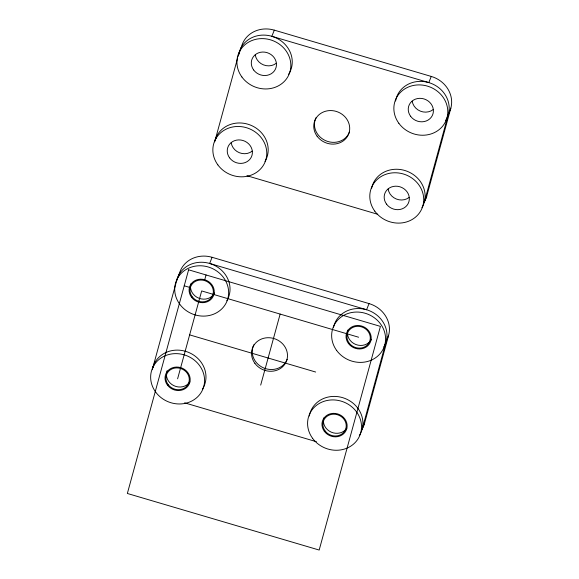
<?xml version="1.0" encoding="UTF-8"?>
<svg xmlns="http://www.w3.org/2000/svg" width="579" height="579" viewBox="0 0 579 579"><rect width="100%" height="100%" fill="white"/><g stroke="black" fill="none" stroke-linecap="round" stroke-linejoin="round"><path stroke-width="0.87" d="M237.629 58.045L215.07 140.415L215.685 138.88M238.056 56.474L241.595 46.4A27.293 24.817 21.8 0 1 274.308 30.144L431.254 76.435A27.293 24.817 21.8 0 1 450.846 108.114L426.788 195.977L424.32 202.136L448.385 114.266L450.846 108.114M178.737 275.901L179.381 273.549A27.293 24.817 21.8 0 1 212.102 257.3L369.047 303.591A27.293 24.817 21.8 0 1 388.639 335.263L364.575 423.133L362.114 429.285L386.179 341.422L388.639 335.263M240.944 48.752L241.595 46.4M177.608 378.804L201.673 290.933L358.611 337.224M204.517 280.554L206.044 274.96M260.688 385.107L280.142 314.079M215.837 138.497L216.3 137.339M274.308 30.144L271.848 36.303L428.793 82.587L431.254 76.435M179.381 273.549L176.921 279.708L152.856 367.571L155.013 362.186M212.102 257.3L209.641 263.452L366.587 309.743L369.047 303.591M246.922 175.712L377.711 214.281M184.231 285.794L190.339 287.597M189.637 334.872L315.656 372.036M184.592 402.832L316.387 441.697M309.316 416.04A27.293 24.817 21.8 0 1 344.954 398.446A27.293 24.817 21.8 0 1 359.298 435.582M346.85 428.113A12.738 11.58 21.8 0 1 331.231 432.144A12.738 11.58 21.8 0 1 323.748 417.973M333.518 327.439A27.293 24.817 21.8 0 1 368.997 310.568A27.293 24.817 21.8 0 1 383.783 347.045M371.465 339.28A12.738 11.58 21.8 0 1 355.853 344.512A12.738 11.58 21.8 0 1 347.813 330.102M176.573 281.155A27.293 24.817 21.8 0 1 212.052 264.277A27.293 24.817 21.8 0 1 226.838 300.754M214.527 292.996A12.738 11.58 21.8 0 1 198.915 298.228A12.738 11.58 21.8 0 1 190.867 283.819M152.371 369.757A27.293 24.817 21.8 0 1 188.016 352.155A27.293 24.817 21.8 0 1 202.353 389.298M189.905 381.822A12.738 11.58 21.8 0 1 173.765 385.621A12.738 11.58 21.8 0 1 167.128 370.698M364.575 423.133A27.293 24.817 21.8 0 1 361.759 429.43M287.198 359.298A18.195 16.545 21.8 0 1 263.51 367.868A18.195 16.545 21.8 0 1 253.87 344.773M371.66 188.153A27.293 24.817 21.8 0 1 407.138 171.283A27.293 24.817 21.8 0 1 421.925 207.752M395.587 101.021A27.293 24.817 21.8 0 1 431.232 83.419A27.293 24.817 21.8 0 1 445.569 120.562M238.649 54.737A27.293 24.817 21.8 0 1 274.287 37.136A27.293 24.817 21.8 0 1 288.632 74.278M214.722 141.869A27.293 24.817 21.8 0 1 250.2 124.992A27.293 24.817 21.8 0 1 264.987 161.469M426.788 195.977A27.293 24.817 21.8 0 1 423.973 202.274M349.405 132.142A18.195 16.545 21.8 0 1 325.724 140.711A18.195 16.545 21.8 0 1 316.076 117.617M433.23 109.532A12.738 11.58 21.8 0 1 420.412 111.161A12.738 11.58 21.8 0 1 412.212 101.166M276.292 63.241A12.738 11.58 21.8 0 1 263.474 64.877A12.738 11.58 21.8 0 1 255.274 54.882M409.172 197.396A12.738 11.58 21.8 0 1 396.347 199.024A12.738 11.58 21.8 0 1 388.154 189.036M252.227 151.112A12.738 11.58 21.8 0 1 239.409 152.74A12.738 11.58 21.8 0 1 231.209 142.745M188.609 269.814L127.358 493.474L319.174 550.05L380.425 326.39L188.609 269.814M192.431 297.034A11.826 10.755 21.8 0 0 212.486 295.724A11.826 10.755 21.8 0 0 200.095 280.055A11.826 10.755 21.8 0 0 192.431 297.034M349.369 343.318A11.826 10.755 21.8 0 0 369.431 342.008A11.826 10.755 21.8 0 0 357.04 326.339A11.826 10.755 21.8 0 0 349.369 343.318M325.311 431.189A11.826 10.755 21.8 0 0 345.366 429.879A11.826 10.755 21.8 0 0 332.976 414.209A11.826 10.755 21.8 0 0 325.311 431.189M168.366 384.897A11.826 10.755 21.8 0 0 188.421 383.587A11.826 10.755 21.8 0 0 176.038 367.918A11.826 10.755 21.8 0 0 168.366 384.897M312.573 438.31A27.293 24.817 21.8 0 0 359.074 437.036A27.293 24.817 21.8 0 0 331.999 399.923A27.293 24.817 21.8 0 0 312.573 438.31M324.298 431.261A12.738 11.58 21.8 0 0 345.996 430.667A12.738 11.58 21.8 0 0 333.359 413.348A12.738 11.58 21.8 0 0 324.298 431.261M336.638 350.44A27.293 24.817 21.8 0 0 383.139 349.166A27.293 24.817 21.8 0 0 356.063 312.059A27.293 24.817 21.8 0 0 336.638 350.44M348.363 343.39A12.738 11.58 21.8 0 0 370.061 342.797A12.738 11.58 21.8 0 0 357.424 325.478A12.738 11.58 21.8 0 0 348.363 343.39M179.7 304.156A27.293 24.817 21.8 0 0 226.201 302.882A27.293 24.817 21.8 0 0 199.118 265.775A27.293 24.817 21.8 0 0 179.7 304.156M191.417 297.107A12.738 11.58 21.8 0 0 213.115 296.513A12.738 11.58 21.8 0 0 200.479 279.194A12.738 11.58 21.8 0 0 191.417 297.107M155.635 392.019A27.293 24.817 21.8 0 0 202.136 390.745A27.293 24.817 21.8 0 0 175.053 353.639A27.293 24.817 21.8 0 0 155.635 392.019M167.353 384.97A12.738 11.58 21.8 0 0 189.051 384.376A12.738 11.58 21.8 0 0 176.414 367.057A12.738 11.58 21.8 0 0 167.353 384.97M254.869 363.308A18.195 16.545 21.8 0 0 285.867 362.461A18.195 16.545 21.8 0 0 267.816 337.716A18.195 16.545 21.8 0 0 254.869 363.308M374.787 211.154A27.293 24.817 21.8 0 0 421.288 209.88A27.293 24.817 21.8 0 0 394.205 172.774A27.293 24.817 21.8 0 0 374.787 211.154M386.504 204.105A12.738 11.58 21.8 0 0 408.202 203.511A12.738 11.58 21.8 0 0 395.566 186.192A12.738 11.58 21.8 0 0 386.504 204.105M398.851 123.284A27.293 24.817 21.8 0 0 445.352 122.017A27.293 24.817 21.8 0 0 418.27 84.903A27.293 24.817 21.8 0 0 398.851 123.284M410.569 116.234A12.738 11.58 21.8 0 0 432.267 115.641A12.738 11.58 21.8 0 0 419.63 98.329A12.738 11.58 21.8 0 0 410.569 116.234M241.906 77A27.293 24.817 21.8 0 0 288.407 75.726A27.293 24.817 21.8 0 0 261.332 38.619A27.293 24.817 21.8 0 0 241.906 77M253.624 69.95A12.738 11.58 21.8 0 0 275.329 69.357A12.738 11.58 21.8 0 0 262.692 52.038A12.738 11.58 21.8 0 0 253.624 69.95M217.842 164.863A27.293 24.817 21.8 0 0 264.342 163.596A27.293 24.817 21.8 0 0 237.267 126.483A27.293 24.817 21.8 0 0 217.842 164.863M229.559 157.814A12.738 11.58 21.8 0 0 251.264 157.22A12.738 11.58 21.8 0 0 238.628 139.908A12.738 11.58 21.8 0 0 229.559 157.814M317.075 136.152A18.195 16.545 21.8 0 0 348.08 135.305A18.195 16.545 21.8 0 0 330.023 110.567A18.195 16.545 21.8 0 0 317.075 136.152"/></g></svg>
